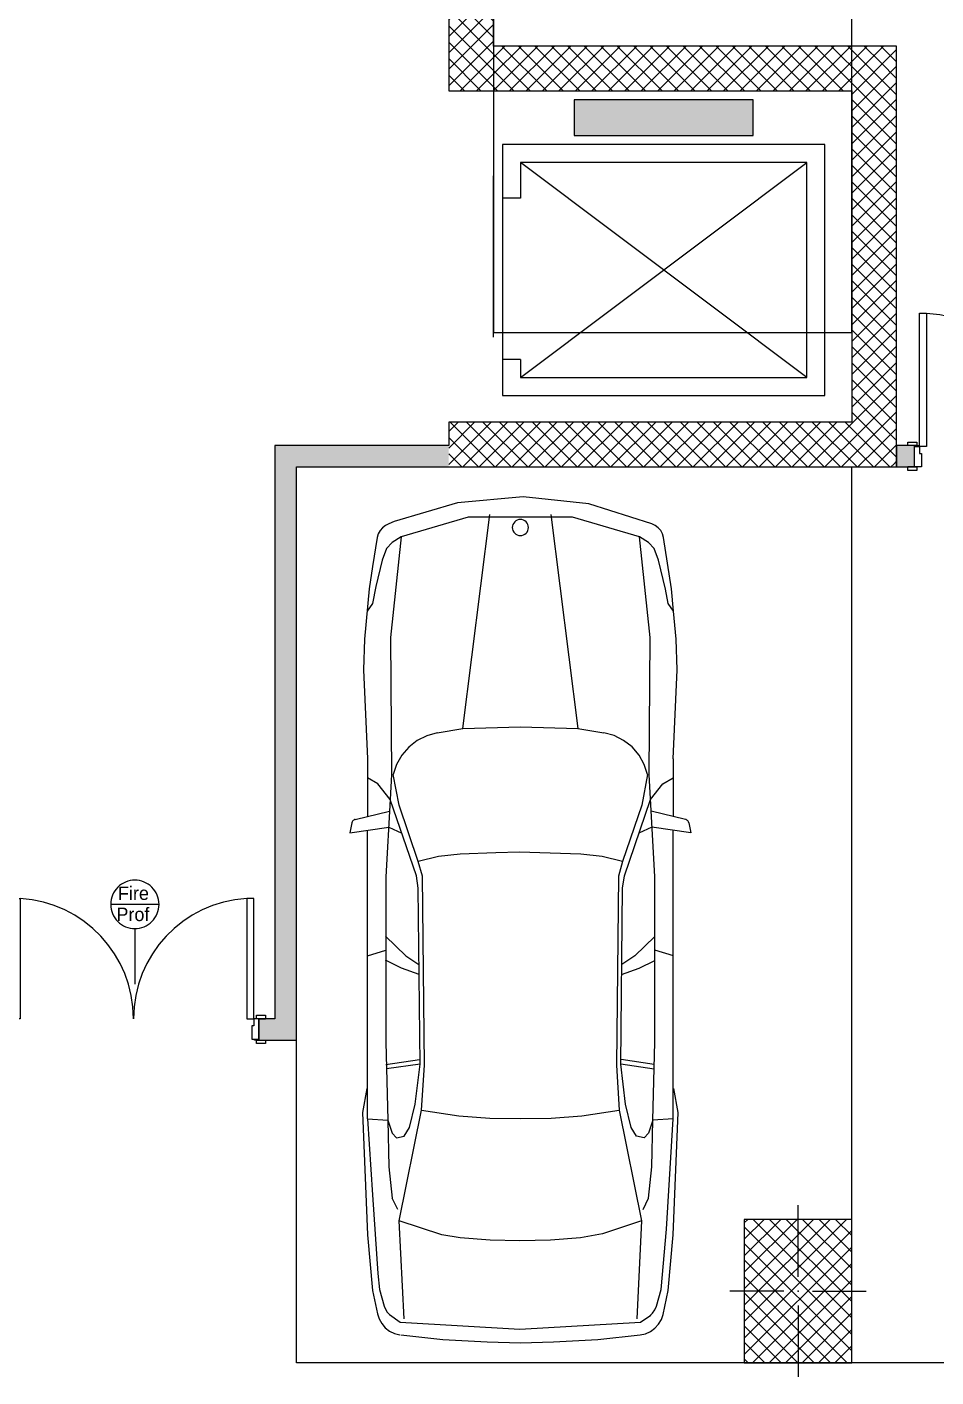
# Model space of a CAD drawing. Extents: x 613552 to 673048, y -929939 to -887889.
# Drawn here: x 636601 to 641676, y -910509 to -902973 of the extents above; entities that cross this region are included whole.
import ezdxf

# ---------------------------------------------------------------- set-up
doc = ezdxf.new("R2010")
doc.units = 0
doc.layers.get('0').update_dxf_attribs({"linetype": 'CONTINUOUS'})
for name, color, linetype in [('2D_DRAFTING_-_GENERAL_PEN1', 7, 'CONTINUOUS'), ('2D_DRAFTING_-_GENERAL_PEN_', 251, 'CONTINUOUS'), ('AAA_MOBILJE_PEN_NO__61', 251, 'CONTINUOUS'), ('ARCHICAD_DOORS_PEN_NO__61', 251, 'CONTINUOUS'), ('ARCHICAD_DOORS_PEN_NO__88', 20, 'CONTINUOUS'), ('DRAWING___FIGURE_PEN_NO__0', 251, 'CONTINUOUS'), ('DRAWING___FIGURE_PEN_NO__6', 20, 'CONTINUOUS'), ('DRAWING___FIGURE_PEN_NO__8', 20, 'CONTINUOUS'), ('DRAWING___FIGURE_PEN_NO__9', 132, 'CONTINUOUS'), ('STRUCTURAL_-_BEARING', 7, 'CONTINUOUS'), ('STRUCTURAL_-_BEARING_PEN_0', 14, 'CONTINUOUS'), ('STRUCTURAL_-_BEARING_PEN_2', 8, 'CONTINUOUS'), ('STRUCTURAL_-_BEARING_PEN_N', 7, 'CONTINUOUS')]:
    doc.layers.add(name, color=color, linetype=linetype)
doc.layers.get('0').off()

# ---------------------------------------------------------------- blocks, each defined once
blk = doc.blocks.new('*U93')
at = {"layer": '2D_DRAFTING_-_GENERAL_PEN_', "color": 253, "linetype": 'CONTINUOUS'}
for points in [[(639655.1, -903579.2), (639655.1, -903378.6), (640655.1, -903579.2)], [(640655.1, -903579.2), (639655.1, -903378.6), (640655.1, -903378.6)]]:
    blk.add_solid(points, dxfattribs=at)
blk = doc.blocks.new('SLAB_1', base_point=(539566.4, -896139.8))
at = {"layer": 'STRUCTURAL_-_BEARING_PEN_N', "color": 7, "linetype": 'CONTINUOUS', "flags": 128}
blk.add_lwpolyline([(560266.4, -905289.8), (562266.4, -905289.8), (562266.4, -903439.8), (560266.4, -903439.8)], close=True, dxfattribs=at)
blk = doc.blocks.new('*X98')
at = {"layer": 'STRUCTURAL_-_BEARING', "color": 18, "linetype": 'CONTINUOUS'}
for p, q in [((560266.4, -903253.7), (560330.3, -903189.8)), ((560266.4, -903345.6), (560422.2, -903189.8)), ((560266.4, -903437.5), (560514.1, -903189.8)), ((560563.7, -903439.8), (560313.7, -903189.8)), ((560356, -903439.8), (560606, -903189.8)), ((560655.7, -903439.8), (560405.7, -903189.8)), ((560448, -903439.8), (560698, -903189.8)), ((560747.6, -903439.8), (560497.6, -903189.8)), ((560539.9, -903439.8), (560789.9, -903189.8)), ((560839.5, -903439.8), (560589.5, -903189.8)), ((560631.8, -903439.8), (560881.8, -903189.8)), ((560931.4, -903439.8), (560681.4, -903189.8)), ((560723.7, -903439.8), (560973.7, -903189.8)), ((561023.4, -903439.8), (560773.4, -903189.8)), ((560815.7, -903439.8), (561065.7, -903189.8)), ((561115.3, -903439.8), (560865.3, -903189.8)), ((560907.6, -903439.8), (561157.6, -903189.8)), ((561207.2, -903439.8), (560957.2, -903189.8)), ((560999.5, -903439.8), (561249.5, -903189.8)), ((561299.1, -903439.8), (561049.1, -903189.8)), ((561091.4, -903439.8), (561341.4, -903189.8)), ((561391.1, -903439.8), (561141.1, -903189.8)), ((561183.3, -903439.8), (561433.3, -903189.8)), ((561483, -903439.8), (561233, -903189.8)), ((561275.3, -903439.8), (561525.3, -903189.8)), ((561574.9, -903439.8), (561324.9, -903189.8)), ((561367.2, -903439.8), (561617.2, -903189.8)), ((561666.8, -903439.8), (561416.8, -903189.8)), ((561459.1, -903439.8), (561709.1, -903189.8)), ((561758.7, -903439.8), (561508.7, -903189.8)), ((561551, -903439.8), (561801, -903189.8)), ((561850.7, -903439.8), (561600.7, -903189.8)), ((561643, -903439.8), (561893, -903189.8)), ((561942.6, -903439.8), (561692.6, -903189.8)), ((561734.9, -903439.8), (561984.9, -903189.8)), ((562034.5, -903439.8), (561784.5, -903189.8)), ((561826.8, -903439.8), (562076.8, -903189.8)), ((562126.4, -903439.8), (561876.4, -903189.8)), ((561918.7, -903439.8), (562168.7, -903189.8)), ((562218.4, -903439.8), (561968.4, -903189.8)), ((562010.7, -903439.8), (562260.7, -903189.8)), ((562288.3, -903417.9), (562060.3, -903189.8)), ((562102.6, -903439.8), (562352.6, -903189.8)), ((562334.3, -903371.9), (562152.2, -903189.8)), ((562194.5, -903439.8), (562444.5, -903189.8)), ((562380.3, -903325.9), (562244.1, -903189.8)), ((562426.2, -903280), (562336.1, -903189.8)), ((562472.2, -903234), (562428, -903189.8)), ((560471.8, -903439.8), (560266.4, -903234.4)), ((560379.9, -903439.8), (560266.4, -903326.3)), ((560288, -903439.8), (560266.4, -903418.2))]:
    blk.add_line(p, q, dxfattribs=at)
blk = doc.blocks.new('WALL_1', base_point=(562516.4, -903189.8))
at = {"layer": 'STRUCTURAL_-_BEARING_PEN_0', "color": 14, "linetype": 'CONTINUOUS', "flags": 128}
for points in [[(562516.4, -903189.8), (560266.4, -903189.8)], [(560266.4, -903439.8), (562266.4, -903439.8)]]:
    blk.add_lwpolyline(points, dxfattribs=at)
at = {"layer": 'STRUCTURAL_-_BEARING', "color": 18, "linetype": 'CONTINUOUS'}
blk.add_blockref('*X98', (0, 0), dxfattribs=at)
blk = doc.blocks.new('*X102')
at = {"layer": 'STRUCTURAL_-_BEARING', "color": 18, "linetype": 'CONTINUOUS'}
for p, q in [((560016.4, -898815.5), (560092.2, -898739.7)), ((560016.4, -898907.5), (560184.2, -898739.7)), ((560016.4, -898999.4), (560266.4, -898749.4)), ((560266.4, -899005.9), (560016.4, -898755.9)), ((560266.4, -898914), (560092.1, -898739.7)), ((560266.4, -898822), (560184.1, -898739.7)), ((560016.4, -899091.3), (560266.4, -898841.3)), ((560266.4, -899097.8), (560016.4, -898847.8)), ((560016.4, -899183.2), (560266.4, -898933.2)), ((560266.4, -899189.7), (560016.4, -898939.7)), ((560016.4, -899275.2), (560266.4, -899025.2)), ((560266.4, -899281.7), (560016.4, -899031.7)), ((560016.4, -899367.1), (560266.4, -899117.1)), ((560266.4, -899373.6), (560016.4, -899123.6)), ((560016.4, -899459), (560266.4, -899209)), ((560266.4, -899465.5), (560016.4, -899215.5)), ((560016.4, -899550.9), (560266.4, -899300.9)), ((560266.4, -899557.4), (560016.4, -899307.4)), ((560016.4, -899642.9), (560266.4, -899392.9)), ((560266.4, -899649.4), (560016.4, -899399.4)), ((560016.4, -899734.8), (560266.4, -899484.8)), ((560266.4, -899741.3), (560016.4, -899491.3)), ((560016.4, -899826.7), (560266.4, -899576.7)), ((560266.4, -899833.2), (560016.4, -899583.2)), ((560016.4, -899918.6), (560266.4, -899668.6)), ((560266.4, -899925.1), (560016.4, -899675.1)), ((560016.4, -900010.6), (560266.4, -899760.6)), ((560266.4, -900017.1), (560016.4, -899767.1)), ((560016.4, -900102.5), (560266.4, -899852.5)), ((560266.4, -900109), (560016.4, -899859)), ((560016.4, -900194.4), (560266.4, -899944.4)), ((560266.4, -900200.9), (560016.4, -899950.9)), ((560016.4, -900286.3), (560266.4, -900036.3)), ((560266.4, -900292.8), (560016.4, -900042.8)), ((560016.4, -900378.3), (560266.4, -900128.3)), ((560266.4, -900384.7), (560016.4, -900134.7)), ((560016.4, -900470.2), (560266.4, -900220.2)), ((560266.4, -900476.7), (560016.4, -900226.7)), ((560016.4, -900562.1), (560266.4, -900312.1)), ((560266.4, -900568.6), (560016.4, -900318.6)), ((560016.4, -900654), (560266.4, -900404)), ((560266.4, -900660.5), (560016.4, -900410.5)), ((560016.4, -900745.9), (560266.4, -900495.9)), ((560266.4, -900752.4), (560016.4, -900502.4)), ((560016.4, -900837.9), (560266.4, -900587.9)), ((560266.4, -900844.4), (560016.4, -900594.4)), ((560016.4, -900929.8), (560266.4, -900679.8)), ((560266.4, -900936.3), (560016.4, -900686.3)), ((560016.4, -901021.7), (560266.4, -900771.7)), ((560266.4, -901028.2), (560016.4, -900778.2)), ((560016.4, -901113.6), (560266.4, -900863.6)), ((560266.4, -901120.1), (560016.4, -900870.1)), ((560016.4, -901205.6), (560266.4, -900955.6)), ((560266.4, -901212.1), (560016.4, -900962.1)), ((560016.4, -901297.5), (560266.4, -901047.5)), ((560266.4, -901304), (560016.4, -901054)), ((560016.4, -901389.4), (560266.4, -901139.4)), ((560266.4, -901395.9), (560016.4, -901145.9)), ((560016.4, -901481.3), (560266.4, -901231.3)), ((560266.4, -901487.8), (560016.4, -901237.8)), ((560016.4, -901573.3), (560266.4, -901323.3)), ((560266.4, -901579.8), (560016.4, -901329.8)), ((560016.4, -901665.2), (560266.4, -901415.2)), ((560266.4, -901671.7), (560016.4, -901421.7)), ((560016.4, -901757.1), (560266.4, -901507.1)), ((560266.4, -901763.6), (560016.4, -901513.6)), ((560016.4, -901849), (560266.4, -901599)), ((560266.4, -901855.5), (560016.4, -901605.5)), ((560016.4, -901941), (560266.4, -901691)), ((560266.4, -901947.5), (560016.4, -901697.5)), ((560016.4, -902032.9), (560266.4, -901782.9)), ((560266.4, -902039.4), (560016.4, -901789.4)), ((560016.4, -902124.8), (560266.4, -901874.8)), ((560266.4, -902131.3), (560016.4, -901881.3)), ((560016.4, -902216.7), (560266.4, -901966.7)), ((560266.4, -902223.2), (560016.4, -901973.2)), ((560016.4, -902308.7), (560266.4, -902058.7)), ((560266.4, -902315.2), (560016.4, -902065.2)), ((560016.4, -902400.6), (560266.4, -902150.6)), ((560266.4, -902407.1), (560016.4, -902157.1)), ((560016.4, -902492.5), (560266.4, -902242.5)), ((560266.4, -902499), (560016.4, -902249)), ((560016.4, -902584.4), (560266.4, -902334.4)), ((560266.4, -902590.9), (560016.4, -902340.9)), ((560016.4, -902676.3), (560266.4, -902426.3)), ((560266.4, -902682.8), (560016.4, -902432.8)), ((560016.4, -902768.3), (560266.4, -902518.3)), ((560266.4, -902774.8), (560016.4, -902524.8)), ((560016.4, -902860.2), (560266.4, -902610.2)), ((560266.4, -902866.7), (560016.4, -902616.7)), ((560016.4, -902952.1), (560266.4, -902702.1)), ((560266.4, -902958.6), (560016.4, -902708.6)), ((560016.4, -903044), (560266.4, -902794)), ((560266.4, -903050.5), (560016.4, -902800.5)), ((560016.4, -903136), (560266.4, -902886)), ((560266.4, -903142.5), (560016.4, -902892.5)), ((560016.4, -903227.9), (560266.4, -902977.9)), ((560266.4, -903234.4), (560016.4, -902984.4)), ((560016.4, -903319.8), (560266.4, -903069.8)), ((560266.4, -903326.3), (560016.4, -903076.3)), ((560016.4, -903411.7), (560266.4, -903161.7)), ((560266.4, -903418.2), (560016.4, -903168.2)), ((560196, -903439.8), (560016.4, -903260.2)), ((560080.3, -903439.8), (560266.4, -903253.7)), ((560104.1, -903439.8), (560016.4, -903352.1)), ((560172.2, -903439.8), (560266.4, -903345.6)), ((560264.1, -903439.8), (560266.4, -903437.5))]:
    blk.add_line(p, q, dxfattribs=at)
blk = doc.blocks.new('WALL_5', base_point=(560016.4, -898739.7))
at = {"layer": 'STRUCTURAL_-_BEARING_PEN_0', "color": 14, "linetype": 'CONTINUOUS', "flags": 128}
for points in [[(560016.4, -898739.7), (560016.4, -903439.8)], [(560266.4, -898739.7), (560016.4, -898739.7)], [(560266.4, -903189.8), (560266.4, -898739.7)], [(560016.4, -903439.8), (560266.4, -903439.8)]]:
    blk.add_lwpolyline(points, dxfattribs=at)
at = {"layer": 'STRUCTURAL_-_BEARING', "color": 18, "linetype": 'CONTINUOUS'}
blk.add_blockref('*X102', (0, 0), dxfattribs=at)
blk = doc.blocks.new('*X105')
at = {"layer": 'STRUCTURAL_-_BEARING', "color": 18, "linetype": 'CONTINUOUS'}
for p, q in [((560016.4, -905342.1), (560068.7, -905289.8)), ((560016.4, -905434.1), (560160.7, -905289.8)), ((560016.4, -905526), (560252.6, -905289.8)), ((560273.7, -905539.8), (560023.7, -905289.8)), ((560094.5, -905539.8), (560344.5, -905289.8)), ((560365.6, -905539.8), (560115.6, -905289.8)), ((560186.4, -905539.8), (560436.4, -905289.8)), ((560457.6, -905539.8), (560207.6, -905289.8)), ((560278.4, -905539.8), (560528.4, -905289.8)), ((560549.5, -905539.8), (560299.5, -905289.8)), ((560370.3, -905539.8), (560620.3, -905289.8)), ((560641.4, -905539.8), (560391.4, -905289.8)), ((560462.2, -905539.8), (560712.2, -905289.8)), ((560733.3, -905539.8), (560483.3, -905289.8)), ((560554.1, -905539.8), (560804.1, -905289.8)), ((560825.3, -905539.8), (560575.3, -905289.8)), ((560646.1, -905539.8), (560896.1, -905289.8)), ((560917.2, -905539.8), (560667.2, -905289.8)), ((560738, -905539.8), (560988, -905289.8)), ((561009.1, -905539.8), (560759.1, -905289.8)), ((560829.9, -905539.8), (561079.9, -905289.8)), ((561101, -905539.8), (560851, -905289.8)), ((560921.8, -905539.8), (561171.8, -905289.8)), ((561193, -905539.8), (560943, -905289.8)), ((561013.7, -905539.8), (561263.7, -905289.8)), ((561284.9, -905539.8), (561034.9, -905289.8)), ((561105.7, -905539.8), (561355.7, -905289.8)), ((561376.8, -905539.8), (561126.8, -905289.8)), ((561197.6, -905539.8), (561447.6, -905289.8)), ((561468.7, -905539.8), (561218.7, -905289.8)), ((561289.5, -905539.8), (561539.5, -905289.8)), ((561560.7, -905539.8), (561310.7, -905289.8)), ((561381.4, -905539.8), (561631.4, -905289.8)), ((561652.6, -905539.8), (561402.6, -905289.8)), ((561473.4, -905539.8), (561723.4, -905289.8)), ((561744.5, -905539.8), (561494.5, -905289.8)), ((561565.3, -905539.8), (561815.3, -905289.8)), ((561836.4, -905539.8), (561586.4, -905289.8)), ((561657.2, -905539.8), (561907.2, -905289.8)), ((561928.3, -905539.8), (561678.3, -905289.8)), ((561749.1, -905539.8), (561999.1, -905289.8)), ((562020.3, -905539.8), (561770.3, -905289.8)), ((561841.1, -905539.8), (562091.1, -905289.8)), ((562112.2, -905539.8), (561862.2, -905289.8)), ((561933, -905539.8), (562183, -905289.8)), ((562204.1, -905539.8), (561954.1, -905289.8)), ((562024.9, -905539.8), (562270.7, -905294.1)), ((562296, -905539.8), (562046, -905289.8)), ((562388, -905539.8), (562138, -905289.8)), ((562479.9, -905539.8), (562229.9, -905289.8)), ((560181.8, -905539.8), (560016.4, -905374.4)), ((562116.8, -905539.8), (562316.6, -905340)), ((562208.8, -905539.8), (562362.6, -905386)), ((560089.9, -905539.8), (560016.4, -905466.3)), ((562300.7, -905539.8), (562408.5, -905431.9)), ((562392.6, -905539.8), (562454.5, -905477.9)), ((562484.5, -905539.8), (562500.5, -905523.9))]:
    blk.add_line(p, q, dxfattribs=at)
blk = doc.blocks.new('WALL_7', base_point=(562516.4, -905539.8))
at = {"layer": 'STRUCTURAL_-_BEARING_PEN_0', "color": 14, "linetype": 'CONTINUOUS', "flags": 128}
for points in [[(562266.4, -905289.8), (560016.4, -905289.8)], [(560016.4, -905289.8), (560016.4, -905419.8)], [(560016.4, -905539.8), (562516.4, -905539.8)]]:
    blk.add_lwpolyline(points, dxfattribs=at)
at = {"layer": 'STRUCTURAL_-_BEARING', "color": 18, "linetype": 'CONTINUOUS'}
blk.add_blockref('*X105', (0, 0), dxfattribs=at)
blk = doc.blocks.new('*X106')
at = {"layer": 'STRUCTURAL_-_BEARING', "color": 18, "linetype": 'CONTINUOUS'}
for p, q in [((562266.4, -903459.8), (562516.4, -903209.8)), ((562516.4, -903370.1), (562426.2, -903280)), ((562516.4, -903278.2), (562472.2, -903234)), ((562266.4, -903551.8), (562516.4, -903301.8)), ((562516.4, -903554), (562334.3, -903371.9)), ((562516.4, -903462.1), (562380.3, -903325.9)), ((562266.4, -903643.7), (562516.4, -903393.7)), ((562516.4, -903645.9), (562288.3, -903417.9)), ((562266.4, -903735.6), (562516.4, -903485.6)), ((562516.4, -903737.8), (562266.4, -903487.8)), ((562266.4, -903827.5), (562516.4, -903577.5)), ((562516.4, -903829.8), (562266.4, -903579.8)), ((562266.4, -903919.5), (562516.4, -903669.5)), ((562516.4, -903921.7), (562266.4, -903671.7)), ((562266.4, -904011.4), (562516.4, -903761.4)), ((562516.4, -904013.6), (562266.4, -903763.6)), ((562266.4, -904103.3), (562516.4, -903853.3)), ((562516.4, -904105.5), (562266.4, -903855.5)), ((562266.4, -904195.2), (562516.4, -903945.2)), ((562516.4, -904197.5), (562266.4, -903947.5)), ((562266.4, -904287.2), (562516.4, -904037.2)), ((562516.4, -904289.4), (562266.4, -904039.4)), ((562266.4, -904379.1), (562516.4, -904129.1)), ((562516.4, -904381.3), (562266.4, -904131.3)), ((562266.4, -904471), (562516.4, -904221)), ((562516.4, -904473.2), (562266.4, -904223.2)), ((562266.4, -904562.9), (562516.4, -904312.9)), ((562516.4, -904565.2), (562266.4, -904315.2)), ((562266.4, -904654.8), (562516.4, -904404.8)), ((562516.4, -904657.1), (562266.4, -904407.1)), ((562266.4, -904746.8), (562516.4, -904496.8)), ((562516.4, -904749), (562266.4, -904499)), ((562266.4, -904838.7), (562516.4, -904588.7)), ((562516.4, -904840.9), (562266.4, -904590.9)), ((562266.4, -904930.6), (562516.4, -904680.6)), ((562516.4, -904932.8), (562266.4, -904682.8)), ((562266.4, -905022.5), (562516.4, -904772.5)), ((562516.4, -905024.8), (562266.4, -904774.8)), ((562266.4, -905114.5), (562516.4, -904864.5)), ((562516.4, -905116.7), (562266.4, -904866.7)), ((562266.4, -905206.4), (562516.4, -904956.4)), ((562516.4, -905208.6), (562266.4, -904958.6)), ((562516.4, -905300.5), (562266.4, -905050.5)), ((562270.7, -905294.1), (562516.4, -905048.3)), ((562516.4, -905392.5), (562266.4, -905142.5)), ((562316.6, -905340), (562516.4, -905140.2)), ((562516.4, -905484.4), (562266.4, -905234.4)), ((562362.6, -905386), (562516.4, -905232.2)), ((562408.5, -905431.9), (562516.4, -905324.1)), ((562454.5, -905477.9), (562516.4, -905416)), ((562500.5, -905523.9), (562516.4, -905507.9))]:
    blk.add_line(p, q, dxfattribs=at)
blk = doc.blocks.new('WALL_8', base_point=(562516.4, -905539.8))
at = {"layer": 'STRUCTURAL_-_BEARING_PEN_0', "color": 14, "linetype": 'CONTINUOUS', "flags": 128}
for points in [[(562516.4, -905539.8), (562516.4, -903189.8)], [(562266.4, -903439.8), (562266.4, -905289.8)]]:
    blk.add_lwpolyline(points, dxfattribs=at)
at = {"layer": 'STRUCTURAL_-_BEARING', "color": 18, "linetype": 'CONTINUOUS'}
blk.add_blockref('*X106', (0, 0), dxfattribs=at)
blk = doc.blocks.new('*U137')
at = {"layer": 'STRUCTURAL_-_BEARING_PEN_2', "color": 8, "linetype": 'CONTINUOUS'}
for points in [[(559046.4, -908619.8), (559046.4, -905419.8), (559166.4, -908739.8)], [(559166.4, -908739.8), (559046.4, -905419.8), (559166.4, -905539.8)]]:
    blk.add_solid(points, dxfattribs=at)
blk = doc.blocks.new('WALL_16', base_point=(559166.4, -905539.8))
at = {"layer": 'STRUCTURAL_-_BEARING_PEN_N', "color": 7, "linetype": 'CONTINUOUS', "flags": 128}
for points in [[(559046.4, -905419.8), (559046.4, -908619.8)], [(559166.4, -908739.8), (559166.4, -905539.8)]]:
    blk.add_lwpolyline(points, dxfattribs=at)
at = {"layer": 'STRUCTURAL_-_BEARING_PEN_2', "color": 8, "linetype": 'CONTINUOUS'}
blk.add_blockref('*U137', (0, 0), dxfattribs=at)
blk = doc.blocks.new('*U138')
at = {"layer": 'STRUCTURAL_-_BEARING_PEN_2', "color": 8, "linetype": 'CONTINUOUS'}
for points in [[(557466.4, -908739.8), (557346.4, -908739.8), (557466.4, -908619.8)], [(557466.4, -908739.8), (557466.4, -908619.8), (557556.4, -908739.8)], [(557556.4, -908739.8), (557466.4, -908619.8), (557556.4, -908619.8)]]:
    blk.add_solid(points, dxfattribs=at)
blk = doc.blocks.new('*U139')
at = {"layer": 'STRUCTURAL_-_BEARING_PEN_2', "color": 8, "linetype": 'CONTINUOUS'}
for points in [[(558956.4, -908739.8), (558956.4, -908619.8), (559046.4, -908739.8)], [(559046.4, -908739.8), (558956.4, -908619.8), (559046.4, -908619.8)], [(559046.4, -908739.8), (559046.4, -908619.8), (559166.4, -908739.8)]]:
    blk.add_solid(points, dxfattribs=at)
blk = doc.blocks.new('D2_14')
at = {"layer": 'ARCHICAD_DOORS_PEN_NO__88', "color": 20, "linetype": 'CONTINUOUS'}
for p, q in [((-672, 0), (-672, 672)), ((-672, 672), (-632, 672)), ((-632, 672), (-632, 0)), ((672, 672), (632, 672)), ((632, 672), (632, 0)), ((672, 0), (672, 672)), ((-737, 0), (-737, 19)), ((-737, 19), (-687, 19)), ((-687, 0), (-737, 0)), ((-700, 0), (-737, 0)), ((-672, 0), (-700, 0)), ((-700, 0), (-700, -115)), ((-700, 0), (-700, -115)), ((-687, 19), (-687, 0)), ((-672, -40), (-672, 0)), ((-632, 0), (-672, 0)), ((632, 0), (672, 0)), ((700, 0), (672, 0)), ((672, 0), (672, -40)), ((687, 19), (737, 19)), ((687, 0), (687, 19)), ((737, 0), (687, 0)), ((700, -115), (700, 0)), ((700, 0), (700, -115)), ((700, 0), (737, 0)), ((737, 19), (737, 0)), ((-660, -40), (-672, -40)), ((-660, -115), (-660, -40)), ((672, -40), (660, -40)), ((660, -40), (660, -115)), ((-737, -139), (-737, -120)), ((-737, -120), (-687, -120)), ((-700, -120), (-737, -120)), ((-687, -139), (-737, -139)), ((-700, -120), (-700, -115)), ((-700, -115), (-675, -115)), ((-700, -115), (-660, -115)), ((-700, -115), (-700, -120)), ((-675, -120), (-700, -120)), ((-687, -120), (-687, -139)), ((-675, -115), (-675, -120)), ((660, -115), (700, -115)), ((675, -120), (675, -115)), ((675, -115), (700, -115)), ((700, -120), (675, -120)), ((687, -120), (737, -120)), ((687, -139), (687, -120)), ((737, -139), (687, -139)), ((700, -115), (700, -120)), ((700, -115), (700, -120)), ((700, -120), (737, -120)), ((737, -120), (737, -139))]:
    blk.add_line(p, q, dxfattribs=at)
for centre, start, end in [((-672, 0), 0, 86.59356), ((672, 0), 93.40644, 180)]:
    blk.add_arc(centre, 672, start, end, dxfattribs=at)
blk = doc.blocks.new('WALL_17', base_point=(557466.4, -908739.8))
at = {"layer": 'STRUCTURAL_-_BEARING_PEN_N', "color": 7, "linetype": 'CONTINUOUS'}
for p, q in [((557556.4, -908619.8), (557519.4, -908619.8)), ((557556.4, -908619.8), (557556.4, -908734.8)), ((558956.4, -908619.8), (558993.4, -908619.8)), ((558956.4, -908619.8), (558956.4, -908734.8)), ((557556.4, -908739.8), (557519.4, -908739.8)), ((557556.4, -908734.8), (557556.4, -908739.8)), ((558956.4, -908734.8), (558956.4, -908739.8)), ((558956.4, -908739.8), (558993.4, -908739.8))]:
    blk.add_line(p, q, dxfattribs=at)
at = {"layer": 'STRUCTURAL_-_BEARING_PEN_N', "color": 7, "linetype": 'CONTINUOUS', "flags": 128}
for points in [[(557556.4, -908619.8), (557466.4, -908619.8)], [(559046.4, -908619.8), (558956.4, -908619.8)], [(557346.4, -908739.8), (557556.4, -908739.8)], [(558956.4, -908739.8), (559166.4, -908739.8)]]:
    blk.add_lwpolyline(points, dxfattribs=at)
at = {"layer": 'ARCHICAD_DOORS_PEN_NO__88', "color": 20, "linetype": 'CONTINUOUS', "zscale": 1000}
blk.add_blockref('D2_14', (558256.4, -908619.8), dxfattribs=at)
at = {"layer": 'STRUCTURAL_-_BEARING_PEN_2', "color": 8, "linetype": 'CONTINUOUS'}
for name in ['*U138', '*U139']:
    blk.add_blockref(name, (0, 0), dxfattribs=at)
blk = doc.blocks.new('*U140')
at = {"layer": 'STRUCTURAL_-_BEARING_PEN_2', "color": 8, "linetype": 'CONTINUOUS'}
for points in [[(559166.4, -905539.8), (559046.4, -905419.8), (559166.4, -905419.8)], [(559166.4, -905539.8), (559166.4, -905419.8), (560016.4, -905539.8)], [(560016.4, -905539.8), (559166.4, -905419.8), (560016.4, -905419.8)]]:
    blk.add_solid(points, dxfattribs=at)
blk = doc.blocks.new('WALL_18', base_point=(559166.4, -905539.8))
at = {"layer": 'STRUCTURAL_-_BEARING_PEN_N', "color": 7, "linetype": 'CONTINUOUS', "flags": 128}
for points in [[(560016.4, -905419.8), (559046.4, -905419.8)], [(559166.4, -905539.8), (560016.4, -905539.8)]]:
    blk.add_lwpolyline(points, dxfattribs=at)
at = {"layer": 'STRUCTURAL_-_BEARING_PEN_2', "color": 8, "linetype": 'CONTINUOUS'}
blk.add_blockref('*U140', (0, 0), dxfattribs=at)
blk = doc.blocks.new('*U141')
at = {"layer": 'STRUCTURAL_-_BEARING_PEN_2', "color": 8, "linetype": 'CONTINUOUS'}
for points in [[(562516.4, -905539.8), (562516.4, -905419.8), (562616.4, -905539.8)], [(562616.4, -905539.8), (562516.4, -905419.8), (562616.4, -905419.8)]]:
    blk.add_solid(points, dxfattribs=at)
blk = doc.blocks.new('*U142')
at = {"layer": 'STRUCTURAL_-_BEARING_PEN_2', "color": 8, "linetype": 'CONTINUOUS'}
for points in [[(563416.4, -905539.8), (563416.4, -905419.8), (566366.4, -905539.8)], [(566366.4, -905539.8), (563416.4, -905419.8), (566366.4, -905419.8)]]:
    blk.add_solid(points, dxfattribs=at)
blk = doc.blocks.new('D1_14')
at = {"layer": 'ARCHICAD_DOORS_PEN_NO__61', "color": 251, "linetype": 'CONTINUOUS'}
for p, q in [((372, 744), (332, 744)), ((332, 744), (332, 0)), ((372, 0), (372, 744)), ((-387, 24), (-437, 24)), ((-437, 24), (-437, 5)), ((-437, 5), (-387, 5)), ((-400, 5), (-437, 5)), ((-375, 5), (-400, 5)), ((-400, 5), (-400, 0)), ((-400, 0), (-400, 5)), ((-400, 0), (-375, 0)), ((-372, 0), (-400, 0)), ((-400, 0), (-400, -115)), ((-400, -115), (-400, 0)), ((-387, 5), (-387, 24)), ((-375, 0), (-375, 5)), ((-372, -40), (-372, 0)), ((332, 0), (372, 0)), ((400, 0), (372, 0)), ((372, 0), (372, -40)), ((400, 5), (375, 5)), ((375, 5), (375, 0)), ((375, 0), (400, 0)), ((437, 24), (387, 24)), ((387, 24), (387, 5)), ((387, 5), (437, 5)), ((400, 0), (400, 5)), ((400, 0), (400, 5)), ((400, 5), (437, 5)), ((400, -115), (400, 0)), ((400, -115), (400, 0)), ((437, 5), (437, 24)), ((-360, -40), (-372, -40)), ((-360, -115), (-360, -40)), ((372, -40), (360, -40)), ((360, -40), (360, -115)), ((-387, -115), (-437, -115)), ((-437, -115), (-437, -134)), ((-400, -115), (-437, -115)), ((-437, -134), (-387, -134)), ((-400, -115), (-360, -115)), ((-387, -134), (-387, -115)), ((360, -115), (400, -115)), ((437, -115), (387, -115)), ((387, -115), (387, -134)), ((387, -134), (437, -134)), ((400, -115), (437, -115)), ((437, -134), (437, -115))]:
    blk.add_line(p, q, dxfattribs=at)
blk.add_arc((372, 0), 744, 93.0819, 180, dxfattribs=at)
blk = doc.blocks.new('WALL_19', base_point=(562516.4, -905539.8))
at = {"layer": 'STRUCTURAL_-_BEARING_PEN_N', "color": 7, "linetype": 'CONTINUOUS'}
for p, q in [((562616.4, -905419.8), (562579.4, -905419.8)), ((562616.4, -905424.8), (562616.4, -905419.8)), ((562616.4, -905539.8), (562616.4, -905424.8)), ((563416.4, -905419.8), (563453.4, -905419.8)), ((563416.4, -905424.8), (563416.4, -905419.8)), ((563416.4, -905539.8), (563416.4, -905424.8)), ((562616.4, -905539.8), (562579.4, -905539.8)), ((563416.4, -905539.8), (563453.4, -905539.8))]:
    blk.add_line(p, q, dxfattribs=at)
at = {"layer": 'STRUCTURAL_-_BEARING_PEN_N', "color": 7, "linetype": 'CONTINUOUS', "flags": 128}
for points in [[(562616.4, -905419.8), (562516.4, -905419.8)], [(562516.4, -905419.8), (562516.4, -905539.8)], [(564426.4, -905419.8), (563416.4, -905419.8)], [(566366.4, -905419.8), (564546.4, -905419.8)], [(567166.4, -905539.8), (567166.4, -905419.8)], [(562516.4, -905539.8), (562616.4, -905539.8)], [(563416.4, -905539.8), (566366.4, -905539.8)]]:
    blk.add_lwpolyline(points, dxfattribs=at)
at = {"layer": 'ARCHICAD_DOORS_PEN_NO__61', "color": 251, "linetype": 'CONTINUOUS', "xscale": -1, "zscale": 1000}
blk.add_blockref('D1_14', (563016.4, -905424.8), dxfattribs=at)
at = {"layer": 'STRUCTURAL_-_BEARING_PEN_2', "color": 8, "linetype": 'CONTINUOUS'}
for name in ['*U141', '*U142']:
    blk.add_blockref(name, (0, 0), dxfattribs=at)
blk = doc.blocks.new('*X194')
at = {"layer": 'STRUCTURAL_-_BEARING', "color": 18, "linetype": 'CONTINUOUS'}
for p, q in [((561666.4, -909759.1), (561685.7, -909739.8)), ((561666.4, -909851), (561777.6, -909739.8)), ((561666.4, -909943), (561869.6, -909739.8)), ((561666.4, -910034.9), (561961.5, -909739.8)), ((561666.4, -910126.8), (562053.4, -909739.8)), ((561666.4, -910218.7), (562145.3, -909739.8)), ((561666.4, -910310.7), (562237.3, -909739.8)), ((562266.4, -910290.2), (561716, -909739.8)), ((562266.4, -910198.3), (561807.9, -909739.8)), ((562266.4, -910106.4), (561899.8, -909739.8)), ((562266.4, -910014.4), (561991.8, -909739.8)), ((562266.4, -909922.5), (562083.7, -909739.8)), ((562266.4, -909830.6), (562175.6, -909739.8)), ((562266.4, -910382.1), (561666.4, -909782.1)), ((561666.4, -910402.6), (562266.4, -909802.6)), ((562266.4, -910474.1), (561666.4, -909874.1)), ((561666.4, -910494.5), (562266.4, -909894.5)), ((562240.2, -910539.8), (561666.4, -909966)), ((561713, -910539.8), (562266.4, -909986.4)), ((562148.3, -910539.8), (561666.4, -910057.9)), ((561805, -910539.8), (562266.4, -910078.4)), ((562056.4, -910539.8), (561666.4, -910149.8)), ((561896.9, -910539.8), (562266.4, -910170.3)), ((561964.5, -910539.8), (561666.4, -910241.7)), ((561988.8, -910539.8), (562266.4, -910262.2)), ((561872.5, -910539.8), (561666.4, -910333.7)), ((562080.7, -910539.8), (562266.4, -910354.1)), ((561780.6, -910539.8), (561666.4, -910425.6)), ((562172.6, -910539.8), (562266.4, -910446.1)), ((561688.7, -910539.8), (561666.4, -910517.5)), ((562264.6, -910539.8), (562266.4, -910538))]:
    blk.add_line(p, q, dxfattribs=at)
blk = doc.blocks.new('COLUMN_25', base_point=(561966.4, -910139.8))
at = {"layer": 'STRUCTURAL_-_BEARING_PEN_0', "color": 14, "linetype": 'CONTINUOUS', "flags": 128}
blk.add_lwpolyline([(561666.4, -910539.8), (562266.4, -910539.8), (562266.4, -909739.8), (561666.4, -909739.8)], close=True, dxfattribs=at)
at = {"layer": 'STRUCTURAL_-_BEARING_PEN_N', "color": 7, "linetype": 'CONTINUOUS'}
for p, q in [((561966.4, -910059.8), (561966.4, -909659.8)), ((561886.4, -910139.8), (561586.4, -910139.8)), ((562046.4, -910139.8), (562346.4, -910139.8)), ((561966.4, -910219.8), (561966.4, -910619.8))]:
    blk.add_line(p, q, dxfattribs=at)
blk.add_point((561966.4, -910139.8), dxfattribs=at)
at = {"layer": 'STRUCTURAL_-_BEARING', "color": 18, "linetype": 'CONTINUOUS'}
blk.add_blockref('*X194', (0, 0), dxfattribs=at)
blk = doc.blocks.new('*U94')
at = {"color": 1, "linetype": 'CONTINUOUS'}
for points in [[(637871.4, -906027.1), (637871.4, -905676.1), (637871.4, -906027.1)], [(637871.4, -906027.1), (637871.4, -905676.1), (637871.4, -905676.1)], [(637871.4, -906027.1), (637871.4, -905676.1), (637980.5, -905676.1)], [(637980.5, -905676.1), (637871.4, -905676.1), (637980.5, -905676.1)]]:
    blk.add_solid(points, dxfattribs=at)

msp = doc.modelspace()

# ---------------------------------------------------------------- linework, layer by layer
at = {"layer": '2D_DRAFTING_-_GENERAL_PEN1', "color": 7, "linetype": 'CONTINUOUS'}
msp.add_line((639205.1, -904704.2), (639205.1, -903804.2), dxfattribs=at)
at = {"layer": '2D_DRAFTING_-_GENERAL_PEN_', "color": 251, "linetype": 'CONTINUOUS', "flags": 128}
msp.add_lwpolyline([(639655.1, -903579.2), (640655.1, -903579.2), (640655.1, -903378.6), (639655.1, -903378.6)], close=True, dxfattribs=at)
at = {"layer": 'AAA_MOBILJE_PEN_NO__61', "color": 251, "linetype": 'CONTINUOUS'}
for p, q in [((639355.1, -905595.8), (639355.1, -905595.9)), ((639063.8, -905708.7), (638690.2, -905819.6)), ((639033.8, -906889.3), (639184.9, -905695)), ((639646.4, -905708.7), (639063.8, -905708.7)), ((639525.3, -905695), (639676.4, -906889.3)), ((640020, -905819.6), (639646.4, -905708.7)), ((638650.6, -905733.5), (638620.5, -905746.1)), ((638556.3, -905823.4), (638529.2, -905984.3)), ((638639.1, -905850.6), (638608, -905883.5)), ((638690.2, -905819.6), (638629.8, -906381.2)), ((638690.2, -905819.6), (638639.1, -905850.6)), ((640080.4, -906381.2), (640020, -905819.6)), ((640071.1, -905850.6), (640020, -905819.6)), ((640102.2, -905883.5), (640071.1, -905850.6)), ((640199.4, -906109.5), (640153.9, -905823.4)), ((638608, -905883.5), (638584.2, -905950)), ((640126, -905950), (640102.2, -905883.5)), ((638529.2, -905984.3), (638510.8, -906109.5)), ((638584.2, -905950), (638548.8, -906097.2)), ((640165.2, -906112), (640126, -905950)), ((638510.8, -906109.5), (638485.5, -906389.7)), ((638548.8, -906097.2), (638529.2, -906191.1)), ((640181, -906191.1), (640165.2, -906112)), ((640209.6, -906234.5), (640199.4, -906109.5)), ((638529.2, -906191.1), (638500.5, -906234.5)), ((640209.6, -906234.5), (640181, -906191.1)), ((640224.7, -906389.7), (640209.6, -906234.5)), ((638629.8, -906381.2), (638635.2, -907146)), ((640075, -907146), (640080.4, -906381.2)), ((638485.5, -906389.7), (638479.9, -906562.3)), ((640230.3, -906562.3), (640224.7, -906389.7)), ((638479.9, -906562.3), (638502, -907058.8)), ((640208.2, -907058.8), (640230.3, -906562.3)), ((638889.7, -906913.4), (639033.8, -906889.3)), ((639033.8, -906889.3), (639355.1, -906879.2)), ((639355.1, -906879.2), (639676.4, -906889.3)), ((639676.4, -906889.3), (639820.5, -906912.9)), ((638502, -907058.8), (638502, -907380.1)), ((640208.2, -907058.8), (640208.2, -907380.1)), ((638560, -907197.3), (638501.4, -907164.4)), ((638628.5, -907285.8), (638560, -907197.3)), ((638635.2, -907146), (638628.5, -907285.8)), ((638677.8, -907316.3), (638645.1, -907146.7)), ((640065.1, -907146.7), (640032.4, -907316.3)), ((640106, -907716.8), (640075, -907146)), ((640081.7, -907285.8), (640150.2, -907197.3)), ((640150.2, -907197.3), (640208.8, -907164.4)), ((638628.5, -907285.8), (638604.2, -907716.8)), ((638774.6, -907712.1), (638628.5, -907285.8)), ((639935.6, -907712.1), (640081.7, -907285.8)), ((638433.6, -907396.1), (638625.1, -907351.3)), ((638785, -907631.3), (638677.8, -907316.3)), ((640032.4, -907316.3), (639925.2, -907631.3)), ((640276.6, -907396.1), (640085.1, -907351.4)), ((638414.8, -907415.3), (638402.9, -907472.3)), ((638402.9, -907472.3), (638620.3, -907439.8)), ((638620.3, -907439.8), (638693.2, -907474.1)), ((640089.9, -907439.9), (640017, -907474.1)), ((640307.3, -907472.3), (640089.9, -907439.9)), ((640295.3, -907415.3), (640307.3, -907472.3)), ((638502, -909068.9), (638502, -907457.5)), ((640208.2, -909068.9), (640208.2, -907457.5)), ((639018.4, -907590.4), (638897.7, -907604.4)), ((639218.4, -907583.8), (639018.4, -907590.4)), ((639351, -907580.2), (639218.4, -907583.8)), ((639691.8, -907590.4), (639351, -907580.2)), ((639812.5, -907604.4), (639691.8, -907590.4)), ((638897.7, -907604.4), (638785, -907631.3)), ((638807.9, -907713.2), (638785, -907631.3)), ((639925.2, -907631.3), (639812.5, -907604.4)), ((639925.2, -907631.3), (639902.3, -907713.2)), ((638604.2, -907716.8), (638604.2, -908639.9)), ((638784.4, -907779.7), (638774.6, -907712.1)), ((638819.3, -908768), (638807.9, -907713.2)), ((639902.3, -907713.2), (639890.9, -908768)), ((639925.7, -907779.7), (639935.6, -907712.1)), ((640106, -908639.9), (640106, -907716.8)), ((638795.1, -908762.5), (638784.4, -907779.7)), ((639915.1, -908762.5), (639925.7, -907779.7)), ((638602.2, -908048.5), (638716.2, -908157.8)), ((640106, -908050.3), (639994, -908157.8)), ((638501.1, -908157.8), (638604.2, -908126.3)), ((638690.9, -908226.2), (638602.2, -908183.1)), ((638716.2, -908157.8), (638789.1, -908205.7)), ((639994, -908157.8), (639921.1, -908205.7)), ((640019.2, -908226.2), (640106, -908184.1)), ((640209.1, -908157.8), (640106, -908126.3)), ((638789.7, -908262), (638690.9, -908226.2)), ((639920.5, -908262), (640019.2, -908226.2)), ((638604.2, -908639.9), (638615.1, -909075.5)), ((640095.1, -909075.5), (640106, -908639.9)), ((638604.5, -908765.2), (638791.6, -908737.6)), ((638795.1, -908762.5), (638607.9, -908788.5)), ((638767.3, -908985.8), (638795.1, -908762.5)), ((638803.2, -909019), (638819.3, -908768)), ((639890.9, -908768), (639907, -909019)), ((639915.1, -908761), (640102.3, -908788.5)), ((639942.9, -908985.8), (639915.1, -908762.5)), ((640102.9, -908764.8), (639918.5, -908737.6)), ((638497.8, -908898), (638473.4, -909032.1)), ((640236.8, -909032.1), (640212.4, -908898)), ((638678.2, -909636.5), (638803.2, -909019)), ((638735.9, -909116.5), (638767.3, -908985.8)), ((638803.2, -909019), (639012.4, -909051.6)), ((639697.8, -909051.6), (639907, -909019)), ((639907, -909019), (640032, -909636.5)), ((639974.3, -909116.5), (639942.9, -908985.8)), ((638473.4, -909032.1), (638502, -909715.6)), ((638502, -909068.9), (638615.1, -909075.5)), ((638502, -909068.9), (638529, -909492.6)), ((638615.1, -909075.5), (638620.9, -909336.6)), ((638615.1, -909075.5), (638639.3, -909148.4)), ((639012.4, -909051.6), (639183.7, -909063.6)), ((639183.7, -909063.6), (639358.5, -909065.8)), ((639358.5, -909065.8), (639526.5, -909063.6)), ((639526.5, -909063.6), (639697.8, -909051.6)), ((640095.1, -909075.5), (640070.9, -909148.4)), ((640089.3, -909336.6), (640095.1, -909075.5)), ((640208.2, -909068.9), (640095.1, -909075.5)), ((640170.6, -909684.6), (640208.2, -909068.9)), ((640208.2, -909715.6), (640236.8, -909032.1)), ((638639.3, -909148.4), (638663.5, -909174.5)), ((638663.5, -909174.5), (638706.2, -909165.1)), ((638706.2, -909165.1), (638735.9, -909116.5)), ((640004, -909165.1), (639974.3, -909116.5)), ((640046.6, -909174.5), (640004, -909165.1)), ((640070.9, -909148.4), (640046.6, -909174.5)), ((638620.9, -909336.6), (638639.3, -909511.8)), ((640070.9, -909511.8), (640089.3, -909336.6)), ((638529, -909492.6), (638559.7, -909931.9)), ((638670.3, -909574.6), (638639.3, -909511.8)), ((640039.9, -909574.6), (640070.9, -909511.8)), ((638705.6, -910183.9), (638678.2, -909636.5)), ((638916, -909716.5), (638678.2, -909636.5)), ((640032, -909636.5), (639813.2, -909709.4)), ((640032, -909636.5), (640004.6, -910183.9)), ((640141.5, -910020.6), (640170.6, -909684.6)), ((638502, -909715.6), (638529.1, -910026.7)), ((639019.4, -909733), (638916, -909716.5)), ((639186.3, -909746.2), (639019.4, -909733)), ((639351.7, -909748.7), (639186.3, -909746.2)), ((639523.9, -909746.2), (639351.7, -909748.7)), ((639690.7, -909733), (639523.9, -909746.2)), ((639813.2, -909709.4), (639690.7, -909733)), ((640181.1, -910026.7), (640208.2, -909715.6)), ((638559.7, -909931.9), (638568.7, -910020.6)), ((638529.1, -910026.7), (638556.6, -910155.9)), ((638568.7, -910020.6), (638595.5, -910113.9)), ((640115, -910113.9), (640141.5, -910020.6)), ((640152.7, -910159.9), (640181.1, -910026.7)), ((638624, -910160), (638683.7, -910202.5)), ((638683.7, -910202.5), (639352.3, -910242.3)), ((639352.3, -910242.3), (640026.5, -910202.5)), ((640026.5, -910202.5), (640082.6, -910163.6)), ((638687.2, -910273.8), (638922.8, -910299.3)), ((638922.8, -910299.3), (639169.3, -910313.4)), ((639540.9, -910313.4), (639787.4, -910299.3)), ((639787.4, -910299.3), (640023, -910273.8)), ((639169.3, -910313.4), (639355.1, -910317.9)), ((639355.1, -910317.9), (639540.9, -910313.4))]:
    msp.add_line(p, q, dxfattribs=at)
for points in [[(640089.7, -905746.1), (639738, -905635.4), (639371.4, -905595.8), (639004.2, -905629), (638650.6, -905733.5)], [(638620.5, -905746.1), (638601.6, -905755.4), (638585.1, -905768.4), (638571.7, -905784.5), (638561.9, -905803.1), (638556.3, -905823.4)], [(640153.9, -905823.4), (640148.3, -905803.1), (640138.5, -905784.5), (640125.1, -905768.4), (640108.5, -905755.4), (640089.7, -905746.1)], [(638889.7, -906913.4), (638832.1, -906929.1), (638778.7, -906955.8), (638731.6, -906992.5), (638692.7, -907037.8), (638663.5, -907089.9), (638645.1, -907146.7)], [(640065.5, -907146.6), (640047.1, -907089.7), (640017.9, -907037.5), (639978.9, -906992.2), (639931.7, -906955.4), (639878.2, -906928.6), (639820.5, -906912.9)], [(638433.6, -907396.1), (638429.2, -907397.6), (638425, -907399.9), (638421.4, -907403), (638418.5, -907406.6), (638416.2, -907410.8), (638414.8, -907415.3)], [(640295.3, -907415.3), (640293.9, -907410.8), (640291.7, -907406.7), (640288.8, -907403), (640285.2, -907399.9), (640281, -907397.6), (640276.6, -907396.1)], [(638556.6, -910155.9), (638565.9, -910184.9), (638580.8, -910211.3), (638600.8, -910234.2), (638625, -910252.7), (638652.4, -910265.8), (638681.9, -910273.2)], [(638595.5, -910113.9), (638602.1, -910130.9), (638611.7, -910146.5), (638624, -910160)], [(640075.7, -910168.7), (640092.9, -910153.6), (640106.2, -910135.1), (640115, -910113.9)], [(640023, -910273.8), (640052.9, -910267.5), (640080.9, -910255.2), (640105.9, -910237.4), (640126.7, -910215), (640142.5, -910188.8), (640152.7, -910159.9)]]:
    msp.add_lwpolyline(points, dxfattribs=at)
msp.add_lwpolyline([(639355.1, -905722.1), (639346.3, -905723), (639337.9, -905725.5), (639330.1, -905729.7), (639323.3, -905735.3), (639317.7, -905742.1), (639313.5, -905749.9), (639311, -905758.3), (639310.1, -905767.1), (639311, -905775.9), (639313.5, -905784.3), (639317.7, -905792.1), (639323.3, -905798.9), (639330.1, -905804.5), (639337.9, -905808.7), (639346.3, -905811.2), (639355.1, -905812.1), (639363.9, -905811.2), (639372.3, -905808.7), (639380.1, -905804.5), (639386.9, -905798.9), (639392.5, -905792.1), (639396.7, -905784.3), (639399.2, -905775.9), (639400.1, -905767.1), (639399.2, -905758.3), (639396.7, -905749.9), (639392.5, -905742.1), (639386.9, -905735.3), (639380.1, -905729.7), (639372.3, -905725.5), (639363.9, -905723)], close=True, dxfattribs=at)
at = {"layer": 'DRAWING___FIGURE_PEN_NO__0', "color": 251, "linetype": 'CONTINUOUS'}
msp.add_lwpolyline([(639255.1, -905029.2), (641055.1, -905029.2), (641055.1, -903629.2), (639255.1, -903629.2)], close=True, dxfattribs=at)
for points in [[(639355.1, -904829.2), (639355.1, -904929.2), (640955.1, -904929.2), (640955.1, -903729.2), (639355.1, -903729.2), (639355.1, -903929.2)], [(639355.1, -904929.2), (640955.1, -903729.2)], [(640955.1, -904929.2), (639355.1, -903729.2)], [(639355.1, -903929.2), (639255.1, -903929.2)], [(639355.1, -904829.2), (639255.1, -904829.2)]]:
    msp.add_lwpolyline(points, dxfattribs=at)
at = {"layer": 'DRAWING___FIGURE_PEN_NO__8', "color": 20, "linetype": 'CONTINUOUS'}
msp.add_lwpolyline([(637202.8, -907735.7, 0.414214), (637067.8, -907870.7, 0.414214), (637202.8, -908005.7, 0.414214), (637337.8, -907870.7, 0.414214)], format="xyb", close=True, dxfattribs=at)
for points in [[(637337.8, -907870.7), (637067.8, -907870.7)], [(637202.8, -908005.7), (637202.8, -908316.5)]]:
    msp.add_lwpolyline(points, dxfattribs=at)
at = {"layer": 'DRAWING___FIGURE_PEN_NO__9', "color": 132, "linetype": 'CONTINUOUS'}
for p, q in [((641205.1, -910429.2), (641205.1, -905429.2)), ((638105.1, -910429.2), (638105.1, -908629.2)), ((651605.1, -910429.2), (638105.1, -910429.2))]:
    msp.add_line(p, q, dxfattribs=at)

# ---------------------------------------------------------------- block references
at = {"color": 1}
msp.add_blockref('*U94', (0, 0), dxfattribs=at)
at = {"layer": '2D_DRAFTING_-_GENERAL_PEN_', "color": 253, "linetype": 'CONTINUOUS'}
msp.add_blockref('*U93', (0, 0), dxfattribs=at)
at = {"layer": 'STRUCTURAL_-_BEARING', "color": 7, "linetype": 'CONTINUOUS'}
msp.add_blockref('SLAB_1', (618505.1, -895529.2), dxfattribs=at)
at = {"layer": 'STRUCTURAL_-_BEARING', "color": 14}
for name, p in [('WALL_5', (638955.1, -898629.1)), ('WALL_1', (641455.1, -903079.2)), ('WALL_8', (641455.1, -905429.2)), ('WALL_7', (641455.1, -905429.2)), ('COLUMN_25', (640905.1, -910029.2))]:
    msp.add_blockref(name, p, dxfattribs=at)
at = {"layer": 'STRUCTURAL_-_BEARING', "color": 7}
for name, p in [('WALL_19', (641455.1, -905429.2)), ('WALL_16', (638105.1, -905429.2)), ('WALL_18', (638105.1, -905429.2)), ('WALL_17', (636405.1, -908629.2))]:
    msp.add_blockref(name, p, dxfattribs=at)

# ---------------------------------------------------------------- texts
at = {"layer": 'DRAWING___FIGURE_PEN_NO__6', "color": 20, "linetype": 'CONTINUOUS'}
for s, p in [('Fire', (637108.6, -907846.2)), ('Prof', (637100, -907964))]:
    msp.add_text(s, height=75, dxfattribs=at).set_placement(p)

doc.saveas('drawing.dxf')
